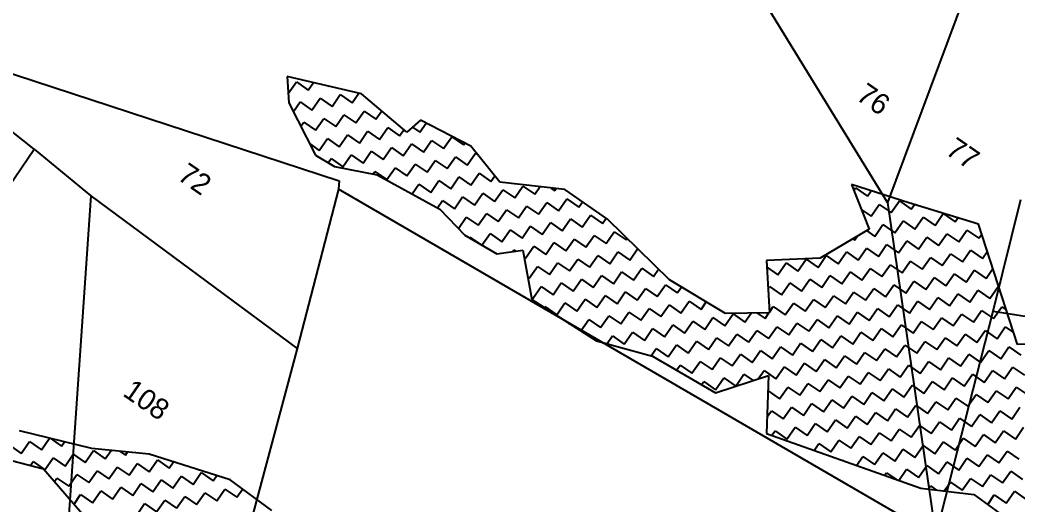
# Model space of a CAD drawing. Header units: metres. Extents: x 282167 to 284586, y 2020907 to 2023042.
# Drawn here: x 283456.2 to 283888.9, y 2021920.7 to 2022131.1 of the extents above; entities that cross this region are included whole.
import ezdxf
from ezdxf.enums import TextEntityAlignment as Align

# ---------------------------------------------------------------- set-up
doc = ezdxf.new("R2010")
doc.units = ezdxf.units.M
doc.header["$MEASUREMENT"] = 0
for name, color, linetype in [('POLY_HATCH', 12, 'Continuous'), ('POLY_PARCEL', 6, 'Continuous'), ('TEXT_PARCEL', 7, 'Continuous')]:
    doc.layers.add(name, color=color, linetype=linetype)
doc.styles.add('TEXT_MAP', font='', dxfattribs={"height": 2.5})
doc.styles.get('TEXT_MAP').set_extended_font_data('Kruti Dev 050')

msp = doc.modelspace()

# ---------------------------------------------------------------- linework, layer by layer
at = {"layer": 'POLY_HATCH'}
for p, q in [((283604.29, 2022099.07), (283572.08, 2022106.59)), ((283572.08, 2022106.59), (283572.77, 2022095.2)), ((283623.9, 2022082.37), (283604.29, 2022099.07)), ((283572.77, 2022095.2), (283584.27, 2022072.43)), ((283629.86, 2022087.59), (283623.9, 2022082.37)), ((283651.7, 2022076.35), (283629.86, 2022087.59)), ((283664.21, 2022060.67), (283651.7, 2022076.35)), ((283584.27, 2022072.43), (283592.54, 2022067.48)), ((283592.54, 2022067.48), (283611.13, 2022063.94)), ((283611.13, 2022063.94), (283638.24, 2022049.06)), ((283692.41, 2022057.49), (283664.21, 2022060.67)), ((283841.53, 2022051.78), (283816.61, 2022059.7)), ((283816.61, 2022059.7), (283824.26, 2022040.37)), ((283710.85, 2022044.72), (283692.41, 2022057.49)), ((283871.75, 2022042.53), (283841.53, 2022051.78)), ((283638.24, 2022049.06), (283649.06, 2022037.67)), ((283737.75, 2022018.29), (283710.85, 2022044.72)), ((283888.6, 2021990.34), (283871.75, 2022042.53)), ((283649.06, 2022037.67), (283662.95, 2022029.6)), ((283824.26, 2022040.37), (283803.07, 2022027.78)), ((283662.95, 2022029.6), (283674.18, 2022031.17)), ((283674.18, 2022031.17), (283678.06, 2022009.78)), ((283803.07, 2022027.78), (283779.77, 2022026.79)), ((283779.77, 2022026.79), (283781.15, 2022004.02)), ((283762.02, 2022003.81), (283737.75, 2022018.29)), ((283678.06, 2022009.78), (283706.18, 2021991.85)), ((283781.15, 2022004.02), (283762.02, 2022003.81)), ((283706.18, 2021991.85), (283730.41, 2021985.2)), ((283910.64, 2021990.65), (283888.6, 2021990.34)), ((283730.41, 2021985.2), (283757.68, 2021969.42)), ((283757.68, 2021969.42), (283780.73, 2021976.82)), ((283780.73, 2021976.82), (283779.76, 2021951.78)), ((283487.39, 2021945.2), (283456.07, 2021952.87)), ((283779.76, 2021951.78), (283846.69, 2021928)), ((283435.49, 2021944.54), (283466.45, 2021936.34)), ((283512.23, 2021942.79), (283487.39, 2021945.2)), ((283547.4, 2021931.67), (283512.23, 2021942.79)), ((283466.45, 2021936.34), (283486.82, 2021912.87)), ((283565.47, 2021918.37), (283547.4, 2021931.67)), ((283846.69, 2021928), (283869.75, 2021925.27)), ((283869.75, 2021925.27), (283893.61, 2021907.96))]:
    msp.add_line(p, q, dxfattribs=at)
at = {"layer": 'POLY_HATCH', "linetype": 'Continuous'}
for p, q in [((283572.53, 2022099.14), (283576.06, 2022104.23)), ((283576.06, 2022104.23), (283581.2, 2022100.66)), ((283581.2, 2022100.66), (283583.47, 2022103.93)), ((283589.53, 2022102.52), (283589.92, 2022102.25)), ((283589.92, 2022102.25), (283590.02, 2022102.4)), ((283582.78, 2022091.95), (283586.35, 2022097.1)), ((283586.35, 2022097.1), (283591.5, 2022093.53)), ((283591.5, 2022093.53), (283595.06, 2022098.68)), ((283595.06, 2022098.68), (283600.21, 2022095.11)), ((283600.21, 2022095.11), (283603.14, 2022099.34)), ((283574.73, 2022091.32), (283577.64, 2022095.52)), ((283577.64, 2022095.52), (283582.78, 2022091.95)), ((283584.37, 2022083.24), (283587.93, 2022088.38)), ((283587.93, 2022088.38), (283593.08, 2022084.82)), ((283593.08, 2022084.82), (283596.65, 2022089.97)), ((283596.65, 2022089.97), (283601.79, 2022086.4)), ((283601.79, 2022086.4), (283605.36, 2022091.55)), ((283605.36, 2022091.55), (283610.51, 2022087.98)), ((283610.51, 2022087.98), (283613.03, 2022091.63)), ((283577.94, 2022084.96), (283579.22, 2022086.8)), ((283579.22, 2022086.8), (283584.37, 2022083.24)), ((283612.09, 2022079.27), (283615.65, 2022084.41)), ((283615.65, 2022084.41), (283620.8, 2022080.85)), ((283626.42, 2022084.57), (283629.51, 2022082.43)), ((283629.51, 2022082.43), (283632.24, 2022086.36)), ((283585.95, 2022074.52), (283589.51, 2022079.67)), ((283589.51, 2022079.67), (283594.66, 2022076.11)), ((283594.66, 2022076.11), (283598.23, 2022081.25)), ((283598.23, 2022081.25), (283603.37, 2022077.69)), ((283603.37, 2022077.69), (283606.94, 2022082.83)), ((283606.94, 2022082.83), (283612.09, 2022079.27)), ((283620.8, 2022080.85), (283622.61, 2022083.46)), ((283639.81, 2022075.3), (283643.37, 2022080.44)), ((283643.37, 2022080.44), (283648.52, 2022076.88)), ((283581.74, 2022077.44), (283585.95, 2022074.52)), ((283613.67, 2022070.55), (283617.23, 2022075.7)), ((283617.23, 2022075.7), (283622.38, 2022072.13)), ((283622.38, 2022072.13), (283625.95, 2022077.28)), ((283625.95, 2022077.28), (283631.09, 2022073.71)), ((283631.09, 2022073.71), (283634.66, 2022078.86)), ((283634.66, 2022078.86), (283639.81, 2022075.3)), ((283648.52, 2022076.88), (283649.09, 2022077.7)), ((283589.81, 2022069.11), (283591.09, 2022070.96)), ((283591.09, 2022070.96), (283596.24, 2022067.39)), ((283596.24, 2022067.39), (283599.81, 2022072.54)), ((283599.81, 2022072.54), (283604.95, 2022068.97)), ((283604.95, 2022068.97), (283608.52, 2022074.12)), ((283608.52, 2022074.12), (283613.67, 2022070.55)), ((283641.39, 2022066.58), (283644.95, 2022071.73)), ((283644.95, 2022071.73), (283650.1, 2022068.16)), ((283650.1, 2022068.16), (283653.67, 2022073.31)), ((283653.67, 2022073.31), (283654.69, 2022072.6)), ((283615.25, 2022061.84), (283618.81, 2022066.99)), ((283618.81, 2022066.99), (283623.96, 2022063.42)), ((283623.96, 2022063.42), (283627.53, 2022068.57)), ((283627.53, 2022068.57), (283632.67, 2022065)), ((283632.67, 2022065), (283636.24, 2022070.15)), ((283636.24, 2022070.15), (283641.39, 2022066.58)), ((283609.33, 2022064.29), (283610.1, 2022065.41)), ((283610.1, 2022065.41), (283615.25, 2022061.84)), ((283642.97, 2022057.87), (283646.53, 2022063.02)), ((283646.53, 2022063.02), (283651.68, 2022059.45)), ((283651.68, 2022059.45), (283655.25, 2022064.6)), ((283655.25, 2022064.6), (283660.4, 2022061.03)), ((283660.4, 2022061.03), (283662.04, 2022063.4)), ((283626.21, 2022055.67), (283629.11, 2022059.85)), ((283629.11, 2022059.85), (283634.26, 2022056.29)), ((283634.26, 2022056.29), (283637.82, 2022061.44)), ((283637.82, 2022061.44), (283642.97, 2022057.87)), ((283670.69, 2022053.9), (283674.26, 2022059.04)), ((283674.26, 2022059.04), (283679.4, 2022055.48)), ((283679.4, 2022055.48), (283681.64, 2022058.7)), ((283686.54, 2022058.15), (283688.12, 2022057.06)), ((283688.12, 2022057.06), (283688.7, 2022057.91)), ((283817.64, 2022057.09), (283818.41, 2022058.2)), ((283818.41, 2022058.2), (283823.56, 2022054.63)), ((283644.55, 2022049.16), (283648.12, 2022054.3)), ((283648.12, 2022054.3), (283653.26, 2022050.74)), ((283653.26, 2022050.74), (283656.83, 2022055.88)), ((283656.83, 2022055.88), (283661.98, 2022052.32)), ((283661.98, 2022052.32), (283665.54, 2022057.46)), ((283665.54, 2022057.46), (283670.69, 2022053.9)), ((283823.56, 2022054.63), (283825.18, 2022056.97)), ((283637.24, 2022049.61), (283639.4, 2022052.72)), ((283639.4, 2022052.72), (283644.55, 2022049.16)), ((283672.27, 2022045.18), (283675.84, 2022050.33)), ((283675.84, 2022050.33), (283680.98, 2022046.77)), ((283680.98, 2022046.77), (283684.55, 2022051.91)), ((283684.55, 2022051.91), (283689.7, 2022048.35)), ((283689.7, 2022048.35), (283693.26, 2022053.49)), ((283693.26, 2022053.49), (283698.41, 2022049.93)), ((283698.41, 2022049.93), (283700.01, 2022052.23)), ((283825.14, 2022045.92), (283828.71, 2022051.06)), ((283828.71, 2022051.06), (283833.85, 2022047.5)), ((283833.85, 2022047.5), (283837.42, 2022052.64)), ((283837.42, 2022052.64), (283842.57, 2022049.08)), ((283842.57, 2022049.08), (283843.93, 2022051.05)), ((283646.25, 2022040.62), (283649.7, 2022045.59)), ((283649.7, 2022045.59), (283654.84, 2022042.02)), ((283654.84, 2022042.02), (283658.41, 2022047.17)), ((283658.41, 2022047.17), (283663.56, 2022043.6)), ((283663.56, 2022043.6), (283667.12, 2022048.75)), ((283667.12, 2022048.75), (283672.27, 2022045.18)), ((283699.99, 2022041.21), (283703.56, 2022046.36)), ((283703.56, 2022046.36), (283708.7, 2022042.79)), ((283708.7, 2022042.79), (283710.3, 2022045.1)), ((283820.9, 2022048.85), (283825.14, 2022045.92)), ((283844.15, 2022040.37), (283847.71, 2022045.51)), ((283847.71, 2022045.51), (283852.86, 2022041.95)), ((283852.86, 2022041.95), (283856.43, 2022047.09)), ((283856.43, 2022047.09), (283861.57, 2022043.53)), ((283861.57, 2022043.53), (283862.78, 2022045.27)), ((283673.85, 2022036.47), (283677.42, 2022041.62)), ((283677.42, 2022041.62), (283682.56, 2022038.05)), ((283682.56, 2022038.05), (283686.13, 2022043.2)), ((283686.13, 2022043.2), (283691.28, 2022039.63)), ((283691.28, 2022039.63), (283694.84, 2022044.78)), ((283694.84, 2022044.78), (283699.99, 2022041.21)), ((283826.72, 2022037.2), (283830.29, 2022042.35)), ((283830.29, 2022042.35), (283835.43, 2022038.78)), ((283835.43, 2022038.78), (283839, 2022043.93)), ((283839, 2022043.93), (283844.15, 2022040.37)), ((283651.03, 2022036.52), (283651.28, 2022036.88)), ((283651.28, 2022036.88), (283655.7, 2022033.81)), ((283656.46, 2022033.37), (283659.99, 2022038.46)), ((283659.99, 2022038.46), (283665.14, 2022034.89)), ((283665.14, 2022034.89), (283668.7, 2022040.04)), ((283668.7, 2022040.04), (283673.85, 2022036.47)), ((283701.57, 2022032.5), (283705.14, 2022037.65)), ((283705.14, 2022037.65), (283710.29, 2022034.08)), ((283710.29, 2022034.08), (283713.85, 2022039.23)), ((283713.85, 2022039.23), (283719, 2022035.66)), ((283719, 2022035.66), (283719.43, 2022036.29)), ((283818.01, 2022035.62), (283819.22, 2022037.37)), ((283823.13, 2022039.69), (283826.72, 2022037.2)), ((283845.73, 2022031.65), (283849.29, 2022036.8)), ((283849.29, 2022036.8), (283854.44, 2022033.23)), ((283854.44, 2022033.23), (283858.01, 2022038.38)), ((283858.01, 2022038.38), (283863.15, 2022034.81)), ((283863.15, 2022034.81), (283866.72, 2022039.96)), ((283866.72, 2022039.96), (283871.87, 2022036.39)), ((283871.87, 2022036.39), (283873.14, 2022038.23)), ((283675.43, 2022027.76), (283679, 2022032.9)), ((283679, 2022032.9), (283684.15, 2022029.34)), ((283684.15, 2022029.34), (283687.71, 2022034.49)), ((283687.71, 2022034.49), (283692.86, 2022030.92)), ((283692.86, 2022030.92), (283696.42, 2022036.07)), ((283696.42, 2022036.07), (283701.57, 2022032.5)), ((283817.21, 2022036.18), (283818.01, 2022035.62)), ((283819.59, 2022026.91), (283823.15, 2022032.06)), ((283823.15, 2022032.06), (283828.3, 2022028.49)), ((283828.3, 2022028.49), (283831.87, 2022033.64)), ((283831.87, 2022033.64), (283837.01, 2022030.07)), ((283837.01, 2022030.07), (283840.58, 2022035.22)), ((283840.58, 2022035.22), (283845.73, 2022031.65)), ((283669.75, 2022030.55), (283670.28, 2022031.32)), ((283670.28, 2022031.32), (283671.12, 2022030.74)), ((283674.71, 2022028.26), (283675.43, 2022027.76)), ((283703.15, 2022023.79), (283706.72, 2022028.93)), ((283706.72, 2022028.93), (283711.87, 2022025.37)), ((283711.87, 2022025.37), (283715.43, 2022030.51)), ((283715.43, 2022030.51), (283720.58, 2022026.95)), ((283720.58, 2022026.95), (283723.96, 2022031.83)), ((283802.16, 2022023.75), (283805.73, 2022028.9)), ((283805.73, 2022028.9), (283810.87, 2022025.33)), ((283810.87, 2022025.33), (283814.44, 2022030.48)), ((283814.44, 2022030.48), (283819.59, 2022026.91)), ((283847.31, 2022022.94), (283850.88, 2022028.09)), ((283850.88, 2022028.09), (283856.02, 2022024.52)), ((283856.02, 2022024.52), (283859.59, 2022029.67)), ((283859.59, 2022029.67), (283864.74, 2022026.1)), ((283864.74, 2022026.1), (283868.3, 2022031.25)), ((283868.3, 2022031.25), (283873.45, 2022027.68)), ((283873.45, 2022027.68), (283875.56, 2022030.73)), ((283677.01, 2022019.04), (283680.58, 2022024.19)), ((283680.58, 2022024.19), (283685.73, 2022020.63)), ((283685.73, 2022020.63), (283689.29, 2022025.77)), ((283689.29, 2022025.77), (283694.44, 2022022.21)), ((283694.44, 2022022.21), (283698.01, 2022027.35)), ((283698.01, 2022027.35), (283703.15, 2022023.79)), ((283722.16, 2022018.23), (283725.73, 2022023.38)), ((283725.73, 2022023.38), (283730.87, 2022019.82)), ((283779.95, 2022023.9), (283784.73, 2022020.59)), ((283784.73, 2022020.59), (283788.3, 2022025.73)), ((283788.3, 2022025.73), (283793.45, 2022022.17)), ((283793.45, 2022022.17), (283797.01, 2022027.31)), ((283797.01, 2022027.31), (283802.16, 2022023.75)), ((283821.17, 2022018.2), (283824.74, 2022023.34)), ((283824.74, 2022023.34), (283829.88, 2022019.78)), ((283829.88, 2022019.78), (283833.45, 2022024.92)), ((283833.45, 2022024.92), (283838.6, 2022021.36)), ((283838.6, 2022021.36), (283842.16, 2022026.5)), ((283842.16, 2022026.5), (283847.31, 2022022.94)), ((283676.29, 2022019.54), (283677.01, 2022019.04)), ((283704.73, 2022015.07), (283708.3, 2022020.22)), ((283708.3, 2022020.22), (283713.45, 2022016.65)), ((283713.45, 2022016.65), (283717.01, 2022021.8)), ((283717.01, 2022021.8), (283722.16, 2022018.23)), ((283730.87, 2022019.82), (283733.03, 2022022.93)), ((283803.74, 2022015.03), (283807.31, 2022020.18)), ((283807.31, 2022020.18), (283812.46, 2022016.62)), ((283812.46, 2022016.62), (283816.02, 2022021.76)), ((283816.02, 2022021.76), (283821.17, 2022018.2)), ((283848.89, 2022014.23), (283852.46, 2022019.37)), ((283852.46, 2022019.37), (283857.6, 2022015.81)), ((283857.6, 2022015.81), (283861.17, 2022020.95)), ((283861.17, 2022020.95), (283866.32, 2022017.39)), ((283866.32, 2022017.39), (283869.88, 2022022.53)), ((283869.88, 2022022.53), (283875.03, 2022018.97)), ((283875.03, 2022018.97), (283877.98, 2022023.23)), ((283678.59, 2022010.33), (283682.16, 2022015.48)), ((283682.16, 2022015.48), (283687.31, 2022011.91)), ((283687.31, 2022011.91), (283690.87, 2022017.06)), ((283690.87, 2022017.06), (283696.02, 2022013.49)), ((283696.02, 2022013.49), (283699.59, 2022018.64)), ((283699.59, 2022018.64), (283704.73, 2022015.07)), ((283723.74, 2022009.52), (283727.31, 2022014.67)), ((283727.31, 2022014.67), (283732.45, 2022011.1)), ((283732.45, 2022011.1), (283736.02, 2022016.25)), ((283736.02, 2022016.25), (283741.17, 2022012.68)), ((283741.17, 2022012.68), (283742.92, 2022015.21)), ((283780.52, 2022014.5), (283781.17, 2022015.44)), ((283781.17, 2022015.44), (283786.32, 2022011.87)), ((283786.32, 2022011.87), (283789.88, 2022017.02)), ((283789.88, 2022017.02), (283795.03, 2022013.45)), ((283795.03, 2022013.45), (283798.59, 2022018.6)), ((283798.59, 2022018.6), (283803.74, 2022015.03)), ((283831.46, 2022011.06), (283835.03, 2022016.21)), ((283835.03, 2022016.21), (283840.18, 2022012.64)), ((283840.18, 2022012.64), (283843.74, 2022017.79)), ((283843.74, 2022017.79), (283848.89, 2022014.23)), ((283876.61, 2022010.25), (283880.18, 2022015.4)), ((283880.18, 2022015.4), (283880.6, 2022015.1)), ((283677.87, 2022010.83), (283678.59, 2022010.33)), ((283706.31, 2022006.36), (283709.88, 2022011.51)), ((283709.88, 2022011.51), (283715.03, 2022007.94)), ((283715.03, 2022007.94), (283718.59, 2022013.09)), ((283718.59, 2022013.09), (283723.74, 2022009.52)), ((283805.32, 2022006.32), (283808.89, 2022011.47)), ((283808.89, 2022011.47), (283814.04, 2022007.9)), ((283814.04, 2022007.9), (283817.6, 2022013.05)), ((283817.6, 2022013.05), (283822.75, 2022009.48)), ((283822.75, 2022009.48), (283826.32, 2022014.63)), ((283826.32, 2022014.63), (283831.46, 2022011.06)), ((283850.47, 2022005.51), (283854.04, 2022010.66)), ((283854.04, 2022010.66), (283859.18, 2022007.09)), ((283859.18, 2022007.09), (283862.75, 2022012.24)), ((283862.75, 2022012.24), (283867.9, 2022008.67)), ((283867.9, 2022008.67), (283871.46, 2022013.82)), ((283871.46, 2022013.82), (283876.61, 2022010.25)), ((283683.45, 2022006.35), (283683.74, 2022006.76)), ((283683.74, 2022006.76), (283688.89, 2022003.2)), ((283688.89, 2022003.2), (283692.45, 2022008.35)), ((283692.45, 2022008.35), (283697.6, 2022004.78)), ((283697.6, 2022004.78), (283701.17, 2022009.93)), ((283701.17, 2022009.93), (283706.31, 2022006.36)), ((283734.04, 2022002.39), (283737.6, 2022007.54)), ((283737.6, 2022007.54), (283742.75, 2022003.97)), ((283742.75, 2022003.97), (283746.31, 2022009.12)), ((283746.31, 2022009.12), (283751.46, 2022005.55)), ((283751.46, 2022005.55), (283753.7, 2022008.77)), ((283781.13, 2022004.38), (283782.75, 2022006.73)), ((283782.75, 2022006.73), (283787.9, 2022003.16)), ((283787.9, 2022003.16), (283791.46, 2022008.31)), ((283791.46, 2022008.31), (283796.61, 2022004.74)), ((283796.61, 2022004.74), (283800.18, 2022009.89)), ((283800.18, 2022009.89), (283805.32, 2022006.32)), ((283833.04, 2022002.35), (283836.61, 2022007.5)), ((283836.61, 2022007.5), (283841.76, 2022003.93)), ((283841.76, 2022003.93), (283845.32, 2022009.08)), ((283845.32, 2022009.08), (283850.47, 2022005.51)), ((283878.19, 2022001.54), (283881.76, 2022006.69)), ((283881.76, 2022006.69), (283883.77, 2022005.29)), ((283707.89, 2021997.65), (283711.46, 2022002.79)), ((283711.46, 2022002.79), (283716.61, 2021999.23)), ((283716.61, 2021999.23), (283720.17, 2022004.37)), ((283720.17, 2022004.37), (283725.32, 2022000.81)), ((283725.32, 2022000.81), (283728.89, 2022005.96)), ((283728.89, 2022005.96), (283734.04, 2022002.39)), ((283753.04, 2021996.84), (283756.61, 2022001.98)), ((283756.61, 2022001.98), (283761.76, 2021998.42)), ((283761.76, 2021998.42), (283765.32, 2022003.56)), ((283765.32, 2022003.56), (283770.47, 2022000)), ((283770.47, 2022000), (283773.19, 2022003.93)), ((283775.75, 2022003.96), (283779.18, 2022001.58)), ((283779.18, 2022001.58), (283780.87, 2022004.02)), ((283806.9, 2021997.61), (283810.47, 2022002.76)), ((283810.47, 2022002.76), (283815.62, 2021999.19)), ((283815.62, 2021999.19), (283819.18, 2022004.34)), ((283819.18, 2022004.34), (283824.33, 2022000.77)), ((283824.33, 2022000.77), (283827.9, 2022005.92)), ((283827.9, 2022005.92), (283833.04, 2022002.35)), ((283852.05, 2021996.8), (283855.62, 2022001.95)), ((283855.62, 2022001.95), (283860.76, 2021998.38)), ((283860.76, 2021998.38), (283864.33, 2022003.53)), ((283864.33, 2022003.53), (283869.48, 2021999.96)), ((283869.48, 2021999.96), (283873.04, 2022005.11)), ((283873.04, 2022005.11), (283878.19, 2022001.54)), ((283694.02, 2021999.61), (283694.03, 2021999.63)), ((283694.03, 2021999.63), (283694.63, 2021999.22)), ((283699.3, 2021996.24), (283702.75, 2022001.21)), ((283702.75, 2022001.21), (283707.89, 2021997.65)), ((283735.62, 2021993.68), (283739.18, 2021998.82)), ((283739.18, 2021998.82), (283744.33, 2021995.26)), ((283744.33, 2021995.26), (283747.9, 2022000.4)), ((283747.9, 2022000.4), (283753.04, 2021996.84)), ((283780.76, 2021992.87), (283784.33, 2021998.01)), ((283784.33, 2021998.01), (283789.48, 2021994.45)), ((283789.48, 2021994.45), (283793.04, 2021999.59)), ((283793.04, 2021999.59), (283798.19, 2021996.03)), ((283798.19, 2021996.03), (283801.76, 2022001.17)), ((283801.76, 2022001.17), (283806.9, 2021997.61)), ((283834.62, 2021993.64), (283838.19, 2021998.78)), ((283838.19, 2021998.78), (283843.34, 2021995.22)), ((283843.34, 2021995.22), (283846.9, 2022000.36)), ((283846.9, 2022000.36), (283852.05, 2021996.8)), ((283879.77, 2021992.83), (283883.34, 2021997.97)), ((283883.34, 2021997.97), (283886.94, 2021995.48)), ((283710.65, 2021990.63), (283713.04, 2021994.08)), ((283713.04, 2021994.08), (283718.19, 2021990.51)), ((283718.19, 2021990.51), (283721.76, 2021995.66)), ((283721.76, 2021995.66), (283726.9, 2021992.09)), ((283726.9, 2021992.09), (283730.47, 2021997.24)), ((283730.47, 2021997.24), (283735.62, 2021993.68)), ((283754.62, 2021988.12), (283758.19, 2021993.27)), ((283758.19, 2021993.27), (283763.34, 2021989.7)), ((283763.34, 2021989.7), (283766.9, 2021994.85)), ((283766.9, 2021994.85), (283772.05, 2021991.29)), ((283772.05, 2021991.29), (283775.62, 2021996.43)), ((283775.62, 2021996.43), (283780.76, 2021992.87)), ((283808.48, 2021988.89), (283812.05, 2021994.04)), ((283812.05, 2021994.04), (283817.2, 2021990.48)), ((283817.2, 2021990.48), (283820.76, 2021995.62)), ((283820.76, 2021995.62), (283825.91, 2021992.06)), ((283825.91, 2021992.06), (283829.48, 2021997.2)), ((283829.48, 2021997.2), (283834.62, 2021993.64)), ((283853.63, 2021988.09), (283857.2, 2021993.23)), ((283857.2, 2021993.23), (283862.35, 2021989.67)), ((283862.35, 2021989.67), (283865.91, 2021994.81)), ((283865.91, 2021994.81), (283871.06, 2021991.25)), ((283871.06, 2021991.25), (283874.62, 2021996.39)), ((283874.62, 2021996.39), (283879.77, 2021992.83)), ((283737.2, 2021984.96), (283740.76, 2021990.11)), ((283740.76, 2021990.11), (283745.91, 2021986.54)), ((283745.91, 2021986.54), (283749.48, 2021991.69)), ((283749.48, 2021991.69), (283754.62, 2021988.12)), ((283782.34, 2021984.15), (283785.91, 2021989.3)), ((283785.91, 2021989.3), (283791.06, 2021985.73)), ((283791.06, 2021985.73), (283794.62, 2021990.88)), ((283794.62, 2021990.88), (283799.77, 2021987.31)), ((283799.77, 2021987.31), (283803.34, 2021992.46)), ((283803.34, 2021992.46), (283808.48, 2021988.89)), ((283836.21, 2021984.92), (283839.77, 2021990.07)), ((283839.77, 2021990.07), (283844.92, 2021986.5)), ((283844.92, 2021986.5), (283848.48, 2021991.65)), ((283848.48, 2021991.65), (283853.63, 2021988.09)), ((283881.35, 2021984.11), (283884.92, 2021989.26)), ((283884.92, 2021989.26), (283890.07, 2021985.69)), ((283729.85, 2021985.35), (283732.05, 2021988.53)), ((283732.05, 2021988.53), (283737.2, 2021984.96)), ((283756.2, 2021979.41), (283759.77, 2021984.56)), ((283759.77, 2021984.56), (283764.92, 2021980.99)), ((283764.92, 2021980.99), (283768.48, 2021986.14)), ((283768.48, 2021986.14), (283773.63, 2021982.57)), ((283773.63, 2021982.57), (283777.2, 2021987.72)), ((283777.2, 2021987.72), (283782.34, 2021984.15)), ((283810.07, 2021980.18), (283813.63, 2021985.33)), ((283813.63, 2021985.33), (283818.78, 2021981.76)), ((283818.78, 2021981.76), (283822.34, 2021986.91)), ((283822.34, 2021986.91), (283827.49, 2021983.34)), ((283827.49, 2021983.34), (283831.06, 2021988.49)), ((283831.06, 2021988.49), (283836.21, 2021984.92)), ((283855.21, 2021979.37), (283858.78, 2021984.52)), ((283858.78, 2021984.52), (283863.93, 2021980.95)), ((283863.93, 2021980.95), (283867.49, 2021986.1)), ((283867.49, 2021986.1), (283872.64, 2021982.53)), ((283872.64, 2021982.53), (283876.21, 2021987.68)), ((283876.21, 2021987.68), (283881.35, 2021984.11)), ((283740.81, 2021979.18), (283742.34, 2021981.4)), ((283742.34, 2021981.4), (283747.49, 2021977.83)), ((283747.49, 2021977.83), (283751.06, 2021982.98)), ((283751.06, 2021982.98), (283756.2, 2021979.41)), ((283783.92, 2021975.44), (283787.49, 2021980.59)), ((283787.49, 2021980.59), (283792.64, 2021977.02)), ((283792.64, 2021977.02), (283796.2, 2021982.17)), ((283796.2, 2021982.17), (283801.35, 2021978.6)), ((283801.35, 2021978.6), (283804.92, 2021983.75)), ((283804.92, 2021983.75), (283810.07, 2021980.18)), ((283837.79, 2021976.21), (283841.35, 2021981.36)), ((283841.35, 2021981.36), (283846.5, 2021977.79)), ((283846.5, 2021977.79), (283850.07, 2021982.94)), ((283850.07, 2021982.94), (283855.21, 2021979.37)), ((283882.93, 2021975.4), (283886.5, 2021980.55)), ((283886.5, 2021980.55), (283891.65, 2021976.98)), ((283757.78, 2021970.7), (283761.35, 2021975.84)), ((283761.35, 2021975.84), (283766.5, 2021972.28)), ((283766.5, 2021972.28), (283770.06, 2021977.42)), ((283770.06, 2021977.42), (283774.04, 2021974.67)), ((283776.27, 2021975.38), (283778.78, 2021979.01)), ((283778.78, 2021979.01), (283783.92, 2021975.44)), ((283811.65, 2021971.47), (283815.21, 2021976.62)), ((283815.21, 2021976.62), (283820.36, 2021973.05)), ((283820.36, 2021973.05), (283823.93, 2021978.2)), ((283823.93, 2021978.2), (283829.07, 2021974.63)), ((283829.07, 2021974.63), (283832.64, 2021979.78)), ((283832.64, 2021979.78), (283837.79, 2021976.21)), ((283856.79, 2021970.66), (283860.36, 2021975.81)), ((283860.36, 2021975.81), (283865.51, 2021972.24)), ((283865.51, 2021972.24), (283869.07, 2021977.39)), ((283869.07, 2021977.39), (283874.22, 2021973.82)), ((283874.22, 2021973.82), (283877.79, 2021978.97)), ((283877.79, 2021978.97), (283882.93, 2021975.4)), ((283751.68, 2021972.89), (283752.64, 2021974.26)), ((283752.64, 2021974.26), (283757.78, 2021970.7)), ((283785.51, 2021966.73), (283789.07, 2021971.87)), ((283789.07, 2021971.87), (283794.22, 2021968.31)), ((283794.22, 2021968.31), (283797.79, 2021973.45)), ((283797.79, 2021973.45), (283802.93, 2021969.89)), ((283802.93, 2021969.89), (283806.5, 2021975.03)), ((283806.5, 2021975.03), (283811.65, 2021971.47)), ((283839.37, 2021967.5), (283842.93, 2021972.64)), ((283842.93, 2021972.64), (283848.08, 2021969.08)), ((283848.08, 2021969.08), (283851.65, 2021974.22)), ((283851.65, 2021974.22), (283856.79, 2021970.66)), ((283884.51, 2021966.69), (283888.08, 2021971.83)), ((283888.08, 2021971.83), (283893.23, 2021968.27)), ((283780.48, 2021970.21), (283785.51, 2021966.73)), ((283813.23, 2021962.75), (283816.79, 2021967.9)), ((283816.79, 2021967.9), (283821.94, 2021964.34)), ((283821.94, 2021964.34), (283825.51, 2021969.48)), ((283825.51, 2021969.48), (283830.65, 2021965.92)), ((283830.65, 2021965.92), (283834.22, 2021971.06)), ((283834.22, 2021971.06), (283839.37, 2021967.5)), ((283858.37, 2021961.95), (283861.94, 2021967.09)), ((283861.94, 2021967.09), (283867.09, 2021963.53)), ((283867.09, 2021963.53), (283870.65, 2021968.67)), ((283870.65, 2021968.67), (283875.8, 2021965.11)), ((283875.8, 2021965.11), (283879.37, 2021970.25)), ((283879.37, 2021970.25), (283884.51, 2021966.69)), ((283787.09, 2021958.01), (283790.65, 2021963.16)), ((283790.65, 2021963.16), (283795.8, 2021959.59)), ((283795.8, 2021959.59), (283799.37, 2021964.74)), ((283799.37, 2021964.74), (283804.51, 2021961.17)), ((283804.51, 2021961.17), (283808.08, 2021966.32)), ((283808.08, 2021966.32), (283813.23, 2021962.75)), ((283840.95, 2021958.78), (283844.51, 2021963.93)), ((283844.51, 2021963.93), (283849.66, 2021960.36)), ((283849.66, 2021960.36), (283853.23, 2021965.51)), ((283853.23, 2021965.51), (283858.37, 2021961.95)), ((283886.1, 2021957.97), (283889.66, 2021963.12)), ((283780.03, 2021958.83), (283781.94, 2021961.58)), ((283781.94, 2021961.58), (283787.09, 2021958.01)), ((283814.81, 2021954.04), (283818.37, 2021959.19)), ((283818.37, 2021959.19), (283823.52, 2021955.62)), ((283823.52, 2021955.62), (283827.09, 2021960.77)), ((283827.09, 2021960.77), (283832.23, 2021957.2)), ((283832.23, 2021957.2), (283835.8, 2021962.35)), ((283835.8, 2021962.35), (283840.95, 2021958.78)), ((283868.67, 2021954.81), (283872.23, 2021959.96)), ((283872.23, 2021959.96), (283877.38, 2021956.39)), ((283877.38, 2021956.39), (283880.95, 2021961.54)), ((283880.95, 2021961.54), (283886.1, 2021957.97)), ((283788.67, 2021949.3), (283792.23, 2021954.45)), ((283792.23, 2021954.45), (283797.38, 2021950.88)), ((283797.38, 2021950.88), (283800.95, 2021956.03)), ((283800.95, 2021956.03), (283806.09, 2021952.46)), ((283806.09, 2021952.46), (283809.66, 2021957.61)), ((283809.66, 2021957.61), (283814.81, 2021954.04)), ((283842.53, 2021950.07), (283846.09, 2021955.22)), ((283846.09, 2021955.22), (283851.24, 2021951.65)), ((283851.24, 2021951.65), (283854.81, 2021956.8)), ((283854.81, 2021956.8), (283859.95, 2021953.23)), ((283859.95, 2021953.23), (283863.52, 2021958.38)), ((283863.52, 2021958.38), (283868.67, 2021954.81)), ((283887.68, 2021949.26), (283891.24, 2021954.41)), ((283782.18, 2021950.92), (283783.52, 2021952.87)), ((283783.52, 2021952.87), (283788.67, 2021949.3)), ((283816.39, 2021945.33), (283819.95, 2021950.47)), ((283819.95, 2021950.47), (283825.1, 2021946.91)), ((283825.1, 2021946.91), (283828.67, 2021952.06)), ((283828.67, 2021952.06), (283833.81, 2021948.49)), ((283833.81, 2021948.49), (283837.38, 2021953.64)), ((283837.38, 2021953.64), (283842.53, 2021950.07)), ((283870.25, 2021946.1), (283873.82, 2021951.25)), ((283873.82, 2021951.25), (283878.96, 2021947.68)), ((283878.96, 2021947.68), (283882.53, 2021952.83)), ((283882.53, 2021952.83), (283887.68, 2021949.26)), ((283451.64, 2021946.66), (283456.79, 2021943.09)), ((283456.79, 2021943.09), (283460.35, 2021948.24)), ((283460.35, 2021948.24), (283465.5, 2021944.67)), ((283465.5, 2021944.67), (283468.99, 2021949.71)), ((283469.36, 2021949.62), (283474.21, 2021946.25)), ((283474.21, 2021946.25), (283475.5, 2021948.11)), ((283800.51, 2021944.41), (283802.53, 2021947.31)), ((283802.53, 2021947.31), (283807.67, 2021943.75)), ((283807.67, 2021943.75), (283811.24, 2021948.89)), ((283811.24, 2021948.89), (283816.39, 2021945.33)), ((283844.11, 2021941.36), (283847.68, 2021946.5)), ((283847.68, 2021946.5), (283852.82, 2021942.94)), ((283852.82, 2021942.94), (283856.39, 2021948.08)), ((283856.39, 2021948.08), (283861.54, 2021944.52)), ((283861.54, 2021944.52), (283865.1, 2021949.67)), ((283865.1, 2021949.67), (283870.25, 2021946.1)), ((283467.08, 2021935.96), (283470.65, 2021941.11)), ((283470.65, 2021941.11), (283475.8, 2021937.54)), ((283475.8, 2021937.54), (283479.36, 2021942.69)), ((283479.36, 2021942.69), (283484.51, 2021939.12)), ((283484.51, 2021939.12), (283488.08, 2021944.27)), ((283488.08, 2021944.27), (283493.22, 2021940.7)), ((283493.22, 2021940.7), (283495.77, 2021944.38)), ((283499.41, 2021944.03), (283501.94, 2021942.28)), ((283501.94, 2021942.28), (283502.91, 2021943.69)), ((283818.85, 2021937.89), (283821.54, 2021941.76)), ((283821.54, 2021941.76), (283826.68, 2021938.2)), ((283826.68, 2021938.2), (283830.25, 2021943.34)), ((283830.25, 2021943.34), (283835.4, 2021939.78)), ((283835.4, 2021939.78), (283838.96, 2021944.92)), ((283838.96, 2021944.92), (283844.11, 2021941.36)), ((283871.83, 2021937.39), (283875.4, 2021942.53)), ((283875.4, 2021942.53), (283880.54, 2021938.97)), ((283880.54, 2021938.97), (283884.11, 2021944.11)), ((283884.11, 2021944.11), (283889.26, 2021940.55)), ((283460.77, 2021937.84), (283461.94, 2021939.52)), ((283461.94, 2021939.52), (283467.08, 2021935.96)), ((283494.8, 2021931.99), (283498.37, 2021937.13)), ((283498.37, 2021937.13), (283503.52, 2021933.57)), ((283503.52, 2021933.57), (283507.08, 2021938.72)), ((283507.08, 2021938.72), (283512.23, 2021935.15)), ((283512.23, 2021935.15), (283515.8, 2021940.3)), ((283515.8, 2021940.3), (283520.94, 2021936.73)), ((283520.94, 2021936.73), (283522.82, 2021939.44)), ((283812.74, 2021940.06), (283812.82, 2021940.18)), ((283812.82, 2021940.18), (283813.25, 2021939.88)), ((283845.69, 2021932.64), (283849.26, 2021937.79)), ((283849.26, 2021937.79), (283854.4, 2021934.22)), ((283854.4, 2021934.22), (283857.97, 2021939.37)), ((283857.97, 2021939.37), (283863.12, 2021935.8)), ((283863.12, 2021935.8), (283866.68, 2021940.95)), ((283866.68, 2021940.95), (283871.83, 2021937.39)), ((283477.38, 2021928.83), (283480.94, 2021933.97)), ((283480.94, 2021933.97), (283486.09, 2021930.41)), ((283486.09, 2021930.41), (283489.66, 2021935.55)), ((283489.66, 2021935.55), (283494.8, 2021931.99)), ((283522.52, 2021928.02), (283526.09, 2021933.16)), ((283526.09, 2021933.16), (283531.24, 2021929.6)), ((283531.24, 2021929.6), (283534.8, 2021934.74)), ((283534.8, 2021934.74), (283539.95, 2021931.18)), ((283539.95, 2021931.18), (283541.57, 2021933.51)), ((283831.08, 2021933.55), (283831.83, 2021934.63)), ((283831.83, 2021934.63), (283835.82, 2021931.86)), ((283837.19, 2021931.37), (283840.54, 2021936.21)), ((283840.54, 2021936.21), (283845.69, 2021932.64)), ((283873.41, 2021928.67), (283876.98, 2021933.82)), ((283876.98, 2021933.82), (283882.12, 2021930.25)), ((283882.12, 2021930.25), (283885.69, 2021935.4)), ((283885.69, 2021935.4), (283890.84, 2021931.83)), ((283471.18, 2021930.88), (283472.23, 2021932.39)), ((283472.23, 2021932.39), (283477.38, 2021928.83)), ((283496.38, 2021923.27), (283499.95, 2021928.42)), ((283499.95, 2021928.42), (283505.1, 2021924.85)), ((283505.1, 2021924.85), (283508.66, 2021930)), ((283508.66, 2021930), (283513.81, 2021926.44)), ((283513.81, 2021926.44), (283517.38, 2021931.58)), ((283517.38, 2021931.58), (283522.52, 2021928.02)), ((283849.83, 2021927.63), (283850.84, 2021929.08)), ((283850.84, 2021929.08), (283853.57, 2021927.19)), ((283856.87, 2021926.79), (283859.55, 2021930.66)), ((283859.55, 2021930.66), (283864.7, 2021927.09)), ((283864.7, 2021927.09), (283868.26, 2021932.24)), ((283868.26, 2021932.24), (283873.41, 2021928.67)), ((283479.66, 2021921.12), (283482.52, 2021925.26)), ((283482.52, 2021925.26), (283487.67, 2021921.69)), ((283487.67, 2021921.69), (283491.24, 2021926.84)), ((283491.24, 2021926.84), (283496.38, 2021923.27)), ((283524.1, 2021919.3), (283527.67, 2021924.45)), ((283527.67, 2021924.45), (283532.82, 2021920.88)), ((283532.82, 2021920.88), (283536.38, 2021926.03)), ((283536.38, 2021926.03), (283541.53, 2021922.46)), ((283541.53, 2021922.46), (283545.1, 2021927.61)), ((283545.1, 2021927.61), (283550.24, 2021924.05)), ((283550.24, 2021924.05), (283552.78, 2021927.71)), ((283875.69, 2021920.96), (283878.56, 2021925.11)), ((283878.56, 2021925.11), (283883.7, 2021921.54)), ((283883.7, 2021921.54), (283887.27, 2021926.69)), ((283887.27, 2021926.69), (283892.42, 2021923.12)), ((283506.68, 2021916.14), (283510.24, 2021921.29)), ((283510.24, 2021921.29), (283515.39, 2021917.72)), ((283515.39, 2021917.72), (283518.96, 2021922.87)), ((283518.96, 2021922.87), (283524.1, 2021919.3))]:
    msp.add_line(p, q, dxfattribs=at)
at = {"layer": 'POLY_PARCEL'}
for p, q in [((283832.21, 2022051.91), (283775, 2022145.28)), ((283867.52, 2022146.34), (283832.21, 2022051.91)), ((283400.21, 2022125.05), (283594.62, 2022061.3)), ((283462.32, 2022075), (283447.56, 2022086.75)), ((283353.55, 2021915.3), (283462.32, 2022075)), ((283462.32, 2022075), (283487.02, 2022054.79)), ((283594.62, 2022061.3), (283594.32, 2022057.62)), ((283487.02, 2022054.79), (283474.8, 2021878.88)), ((283487.02, 2022054.79), (283576.39, 2021988.53)), ((283594.32, 2022057.62), (283576.39, 2021988.53)), ((283853.16, 2021907.31), (283594.32, 2022057.62)), ((283832.21, 2022051.91), (283853.16, 2021907.31)), ((283878.04, 2022004.7), (283890.01, 2022053.26)), ((283853.16, 2021907.31), (283878.04, 2022004.7)), ((283878.04, 2022004.7), (283954.39, 2021992.92)), ((283576.39, 2021988.53), (283542.1, 2021860.28))]:
    msp.add_line(p, q, dxfattribs=at)

# ---------------------------------------------------------------- texts
at = {"layer": 'TEXT_PARCEL', "style": 'TEXT_MAP'}
for s, p in [('76', (283826.26, 2022096.79)), ('77', (283865.01, 2022073.15)), ('72', (283532.1, 2022062.19)), ('108', (283511.17, 2021966.39))]:
    msp.add_text(s, height=9.017, rotation=325.2826, dxfattribs=at).set_placement(p, align=Align.MIDDLE)

doc.saveas('drawing.dxf')
